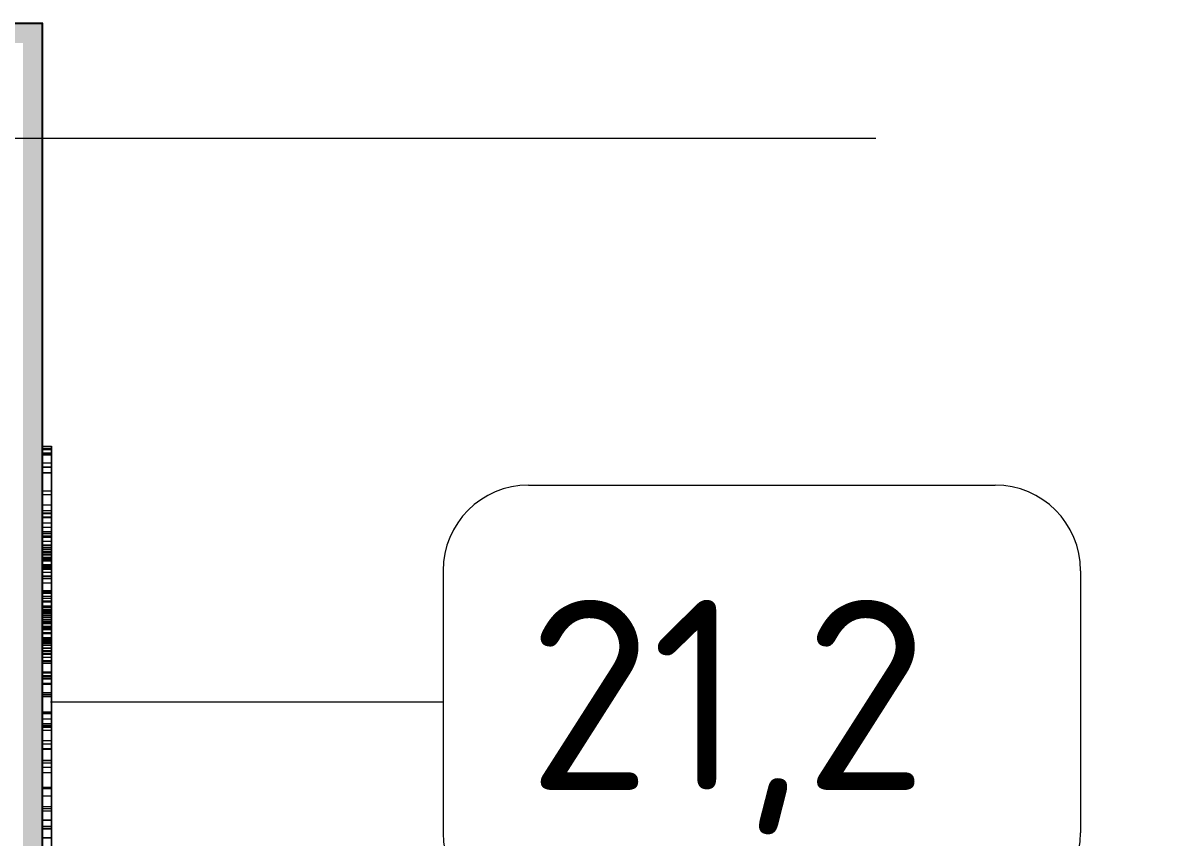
# Model space of a CAD drawing. Header units: millimetres. Extents: x -2766 to 205613, y -8553 to 29000.
# Drawn here: x 30910 to 32122, y 7064 to 7921 of the extents above; entities that cross this region are included whole.
import ezdxf

# ---------------------------------------------------------------- set-up
doc = ezdxf.new("R2010")
doc.units = ezdxf.units.MM
doc.linetypes.add('Осевая', pattern=[3175, 635, -476.25, 1587.5, -476.25])
for name, color, linetype, lineweight, true_color in [('A-WALL-1', 9, 'Continuous', 9, 0x808080), ('A-WALL-FNSH-1', 9, 'Continuous', 9, 0x808080), ('I-FURN-1', 9, 'Continuous', 9, 0x808080)]:
    doc.layers.add(name, color=color, linetype=linetype, lineweight=lineweight, true_color=true_color)
for name, color, linetype, lineweight in [('I-FURN-IDEN', 7, 'Continuous', 9), ('I-WALL', 7, 'Continuous', 9), ('Оси-2', 7, 'Осевая', 9)]:
    doc.layers.add(name, color=color, linetype=linetype, lineweight=lineweight)
doc.styles.add('GOST Common', font='GOST_Common.ttf', dxfattribs={"height": 200})
pattern_1 = [(0, (0, 0), (121.92, 30.48), [10.058, -81.382, 10.058, -81.382, -487.68]), (0, (0, 0), (121.92, 30.48), [-182.88, 10.058, -172.822, 10.058, -81.382, -213.36]), (0, (0, 0), (121.92, 30.48), [-457.2, 10.058, -50.902, 10.058, -142.342]), (120, (45.72, 15.24), (-87.356454, 90.345817), [10.058, -81.382, 10.058, -81.382, -487.68]), (120, (45.72, 15.24), (-87.356454, 90.345817), [-182.88, 10.058, -172.822, 10.058, -81.382, -213.36]), (120, (45.72, 15.24), (-87.356454, 90.345817), [-457.2, 10.058, -50.902, 10.058, -142.342]), (240, (60.96, 76.2), (-34.563546, -120.825817), [10.058, -81.382, 10.058, -81.382, -487.68]), (240, (60.96, 76.2), (-34.563546, -120.825817), [-182.88, 10.058, -172.822, 10.058, -81.382, -213.36]), (240, (60.96, 76.2), (-34.563546, -120.825817), [-457.2, 10.058, -50.902, 10.058, -142.342])]

# ---------------------------------------------------------------- blocks, each defined once
blk = doc.blocks.new('Надпись в вестибюле_2 - Надпись в вестибюле_2-32623903-План расстановки мебели и оборудования 2 этажа в осях 1-12')
at = {"layer": 'I-FURN-1'}
for p, q in [((584.1, 0), (614.7, 0)), ((614.7, 0), (596.2, 0)), ((614.7, 0), (633.6, 0)), ((633.6, 0), (614.7, 0)), ((614.7, 0), (614.7, -10)), ((614.7, 0), (614.7, -10)), ((615.1, 0), (615.1, -10)), ((615.1, 0), (615.1, -10)), ((624.5, 0), (648, 0)), ((624.5, -10), (624.5, 0)), ((624.5, 0), (624.5, -10)), ((626.8, -10), (626.8, 0)), ((626.8, 0), (626.8, -10)), ((633.6, 0), (713.6, 0)), ((713.6, 0), (633.6, 0)), ((633.6, -10), (633.6, 0)), ((633.6, 0), (633.6, -10)), ((633.6, 0), (633.6, -10)), ((633.6, 0), (633.6, -10)), ((643.3, 0), (643.3, -10)), ((643.3, 0), (643.3, -10)), ((643.3, 0), (643.3, -10)), ((643.3, 0), (643.3, -10)), ((645.6, 0), (645.6, -10)), ((645.6, 0), (645.6, -10)), ((648, 0), (732.5, 0)), ((648, 0), (666.9, 0)), ((668.2, 0), (648, 0)), ((648, 0), (648, -10)), ((648, 0), (648, -10)), ((659.2, 0), (659.2, -10)), ((666.9, 0), (732.5, 0)), ((666.9, 0), (666.9, -10)), ((666.9, 0), (666.9, -10)), ((732.5, 0), (668.2, 0)), ((668.2, 0), (668.2, -10)), ((683.5, 0), (683.5, -10)), ((689.2, 0), (689.2, -10)), ((689.2, 0), (689.2, -10)), ((693.9, 0), (693.9, -10)), ((693.9, 0), (693.9, -10)), ((696.2, -10), (696.2, 0)), ((696.2, 0), (696.2, -10)), ((696.2, 0), (696.2, -10)), ((708, 0), (708, -10)), ((709, 0), (709, -10)), ((713.6, 0), (732.5, 0)), ((732.5, 0), (713.6, 0)), ((713.6, 0), (713.6, -10)), ((713.6, 0), (713.6, -10)), ((713.6, 0), (713.6, -10)), ((713.6, 0), (713.6, -10)), ((717.4, 0), (717.4, -10)), ((728.1, 0), (728.1, -10)), ((728.1, 0), (728.1, -10)), ((730.9, -10), (730.9, 0)), ((732.5, 0), (745.7, 0)), ((746.9, 0), (732.5, 0)), ((732.5, 0), (732.5, -10)), ((732.5, 0), (732.5, -10)), ((732.8, 0), (732.8, -10)), ((732.8, 0), (732.8, -10)), ((733.3, 0), (733.3, -10)), ((735.1, 0), (735.1, -10)), ((735.1, 0), (735.1, -10)), ((740, 0), (740, -10)), ((745.7, 0), (765.4, 0)), ((745.7, 0), (745.7, -10)), ((746.9, 0), (746.9, -10)), ((746.9, 0), (746.9, -10)), ((765.4, 0), (746.9, 0)), ((746.9, -10), (746.9, 0)), ((746.9, -10), (746.9, 0)), ((763.4, 0), (765.4, 0)), ((763.4, 0), (763.4, -10)), ((763.4, 0), (763.4, -10)), ((765.4, 0), (784.3, 0)), ((785.6, 0), (765.4, 0)), ((765.4, 0), (765.4, -10)), ((765.4, 0), (765.4, -10)), ((765.7, 0), (765.7, -10)), ((765.7, 0), (765.7, -10)), ((765.8, 0), (789.4, 0)), ((765.8, 0), (765.8, -10)), ((765.8, 0), (765.8, -10)), ((766.1, 0), (766.1, -10)), ((767.4, -10), (767.4, 0)), ((776.6, 0), (776.6, -10)), ((777.6, 0), (777.6, -10)), ((782.2, 0), (782.2, -10)), ((782.2, 0), (782.2, -10)), ((782.2, -10), (782.2, 0)), ((782.2, 0), (782.2, -10)), ((784.3, 0), (863.1, 0)), ((784.3, -10), (784.3, 0)), ((784.3, 0), (784.3, -10)), ((864.3, 0), (785.6, 0)), ((785.6, 0), (785.6, -10)), ((788.1, -10), (788.1, 0)), ((788.8, 0), (788.8, -10)), ((789.4, 0), (798.7, 0)), ((798.7, 0), (789.4, 0)), ((789.4, 0), (798.7, 0)), ((789.4, 0), (789.4, -10)), ((798.7, 0), (817.6, 0)), ((811.3, 0), (798.7, 0)), ((798.7, 0), (814.5, 0)), ((800.3, 0), (798.7, 0)), ((798.7, 0), (800.3, 0)), ((798.7, 0), (798.7, -10)), ((800.3, 0), (804.9, 0)), ((800.3, 0), (800.3, -10)), ((808.9, 0), (801.3, 0)), ((801.3, 0), (801.3, -10)), ((804.9, 0), (812.1, 0)), ((804.9, 0), (804.9, -10)), ((808.1, 0), (808.1, -10)), ((808.1, 0), (808.1, -10)), ((808.9, 0), (808.9, -10)), ((817.6, 0), (808.9, 0)), ((808.9, 0), (808.9, -10)), ((809.2, 0), (809.2, -10)), ((811.3, 0), (811.3, -10)), ((817.6, 0), (812.1, 0)), ((812.1, 0), (821.4, 0)), ((812.1, 0), (812.1, -10)), ((814.5, 0), (817.6, 0)), ((814.5, 0), (814.5, -10)), ((814.6, 0), (814.6, -10)), ((817.5, -10), (817.5, 0)), ((817.6, 0), (821.4, 0)), ((821.4, 0), (817.6, 0)), ((817.6, 0), (821.4, 0)), ((821.4, 0), (817.6, 0)), ((819.5, 0), (817.6, 0)), ((817.6, 0), (821.4, 0)), ((817.6, 0), (817.6, -10)), ((825.5, 0), (819.5, 0)), ((819.5, 0), (819.5, -10)), ((820.9, 0), (820.9, -10)), ((821.4, 0), (851.5, 0)), ((821.4, -10), (821.4, 0)), ((821.7, 0), (840.5, 0)), ((829.8, 0), (821.7, 0)), ((821.7, 0), (829.8, 0)), ((821.7, 0), (833.9, 0)), ((821.7, 0), (821.7, -10)), ((840.5, 0), (821.9, 0)), ((821.9, 0), (821.9, -10)), ((822.6, 0), (822.6, -10)), ((822.9, 0), (822.9, -10)), ((824.3, 0), (824.3, -10)), ((825, 0), (825, -10)), ((835.8, 0), (825.5, 0)), ((825.5, 0), (825.5, -10)), ((829.8, 0), (840.5, 0)), ((829.8, 0), (829.8, -10)), ((840.5, 0), (830.9, 0)), ((830.9, 0), (830.9, -10)), ((833.9, 0), (833.9, -10)), ((833.9, 0), (855.4, 0)), ((833.9, 0), (833.9, -10)), ((835, 0), (835, -10)), ((850.7, 0), (835.8, 0)), ((835.8, 0), (835.8, -10)), ((836.9, 0), (836.9, -10)), ((837.5, 0), (837.5, -10)), ((837.5, 0), (837.5, -10)), ((840.5, 0), (857.6, 0)), ((845, 0), (840.5, 0)), ((840.5, 0), (840.5, -10)), ((841.1, 0), (841.1, -10)), ((842.4, 0), (842.4, -10)), ((844.1, 0), (844.1, -10)), ((855, 0), (845, 0)), ((845, 0), (845, -10)), ((846.9, 0), (846.9, -10)), ((847.1, 0), (847.1, -10)), ((848.6, 0), (848.6, -10)), ((850.5, 0), (850.5, -10)), ((850.7, 0), (850.7, -10)), ((851.5, 0), (883.1, 0)), ((883.1, 0), (851.5, 0)), ((851.5, 0), (851.5, -10)), ((852.8, 0), (852.8, -10)), ((853.2, 0), (853.2, -10)), ((854, 0), (854, -10)), ((854.3, 0), (854.3, -10)), ((855, 0), (855, -10)), ((855.2, 0), (855.2, -10)), ((863.1, 0), (855.4, 0)), ((855.4, 0), (883.1, 0)), ((855.4, 0), (855.4, -10)), ((857.6, 0), (857.6, -10)), ((857.6, 0), (857.6, -10)), ((858, 0), (858, -10)), ((859, 0), (859, -10)), ((863.1, 0), (883.1, 0)), ((863.1, 0), (863.1, -10)), ((874.9, 0), (863.9, 0)), ((863.9, 0), (863.9, -10)), ((883.1, 0), (864.3, 0)), ((864.3, 0), (864.3, -10)), ((864.3, 0), (864.3, -10)), ((867.1, 0), (867.1, -10)), ((869.1, 0), (869.1, -10)), ((872.3, 0), (872.3, -10)), ((872.8, 0), (872.8, -10)), ((872.8, 0), (872.8, -10)), ((873.7, 0), (873.7, -10)), ((874.1, 0), (874.1, -10)), ((883.1, 0), (874.9, 0)), ((874.9, 0), (874.9, -10)), ((897.6, 0), (883.1, 0)), ((883.1, 0), (916.1, 0)), ((897.6, 0), (883.1, 0)), ((883.1, 0), (897.6, 0)), ((883.1, 0), (883.1, -10)), ((883.1, 0), (883.1, -10)), ((887.6, 0), (887.6, -10)), ((889.8, 0), (889.8, -10)), ((890.6, 0), (890.6, -10)), ((894.5, 0), (894.5, -10)), ((916.1, 0), (897.6, 0)), ((897.6, 0), (897.6, -10)), ((897.6, 0), (897.6, -10)), ((897.6, -10), (897.6, 0)), ((897.6, 0), (897.6, -10)), ((898.6, 0), (898.6, -10)), ((899.8, 0), (899.8, -10)), ((900, 0), (900, -10)), ((901.5, 0), (901.5, -10)), ((902.5, 0), (902.5, -10)), ((906.1, 0), (906.1, -10)), ((907.2, -10), (907.2, 0)), ((908.8, -10), (908.8, 0)), ((910.2, 0), (910.2, -10)), ((912.5, 0), (912.5, -10)), ((913.3, 0), (913.3, -10)), ((915.2, 0), (915.2, -10)), ((915.7, 0), (915.7, -10)), ((916.1, 0), (1024.4, 0)), ((934.9, 0), (916.1, 0)), ((916.1, 0), (916.1, -10)), ((916.1, 0), (916.1, -10)), ((916.4, 0), (916.4, -10)), ((916.4, 0), (916.4, -10)), ((918.7, 0), (918.7, -10)), ((918.8, 0), (918.8, -10)), ((920.8, 0), (920.8, -10)), ((922.6, 0), (922.6, -10)), ((922.7, 0), (922.7, -10)), ((923, 0), (923, -10)), ((923.2, 0), (923.2, -10)), ((926.8, 0), (926.8, -10)), ((931, 0), (931, -10)), ((932.1, -10), (932.1, 0)), ((1024.4, 0), (934.9, 0)), ((934.9, 0), (1019.7, 0)), ((1019.7, 0), (934.9, 0)), ((934.9, 0), (1019.7, 0)), ((1019.7, 0), (934.9, 0)), ((934.9, 0), (934.9, -10)), ((934.9, 0), (934.9, -10)), ((934.9, 0), (934.9, -10)), ((934.9, 0), (934.9, -10)), ((935.2, 0), (935.2, -10)), ((937, 0), (937, -10)), ((941.7, 0), (941.7, -10)), ((946.3, 0), (946.3, -10)), ((947.7, 0), (952.7, 0)), ((951.9, 0), (951.9, -10)), ((952.7, 0), (1017.7, 0)), ((952.7, 0), (952.7, -10)), ((956.2, 0), (956.2, -10)), ((956.7, 0), (956.7, -10)), ((959.3, 0), (959.3, -10)), ((965.2, 0), (965.2, -10)), ((976.1, 0), (976.1, -10)), ((979.9, 0), (979.9, -10)), ((998.8, 0), (998.8, -10)), ((998.8, 0), (998.8, -10)), ((998.8, -10), (998.8, 0)), ((998.8, 0), (998.8, -10)), ((1004.7, 0), (1004.7, -10)), ((1004.7, 0), (1004.7, -10)), ((1004.7, -10), (1004.7, 0)), ((1004.7, 0), (1004.7, -10)), ((1009.4, 0), (1009.4, -10)), ((1017.7, 0), (1017.7, -10)), ((1017.7, 0), (1017.7, -10)), ((1018.8, -10), (1018.8, 0)), ((1019.7, 0), (1024.4, 0)), ((1024.4, 0), (1019.7, 0)), ((1019.7, 0), (1019.7, -10)), ((1019.7, 0), (1019.7, -10)), ((1023.5, 0), (1023.5, -10)), ((1023.5, 0), (1023.5, -10)), ((1023.5, 0), (1023.5, -10)), ((1023.5, 0), (1023.5, -10)), ((1024.4, 0), (1026.8, 0)), ((1026.8, 0), (1024.4, 0)), ((1024.4, -10), (1024.4, 0)), ((1024.4, 0), (1024.4, -10)), ((1026.8, 0), (1026.8, -10)), ((1026.8, 0), (1026.8, -10)), ((614.7, -10), (584.1, -10)), ((596.2, -10), (614.7, -10)), ((614.7, -10), (603.3, -10)), ((604.4, -10), (614.7, -10)), ((604.4, -10), (614.7, -10)), ((614.7, -10), (604.4, -10)), ((614.7, -10), (633.6, -10)), ((633.6, -10), (614.7, -10)), ((615.1, -10), (624.5, -10)), ((624.5, -10), (615.1, -10)), ((615.1, -10), (624.5, -10)), ((624.5, -10), (615.1, -10)), ((615.1, -10), (624.5, -10)), ((624.5, -10), (615.1, -10)), ((624.5, -10), (626.8, -10)), ((626.8, -10), (624.5, -10)), ((624.5, -10), (626.8, -10)), ((626.8, -10), (624.5, -10)), ((624.5, -10), (626.8, -10)), ((626.8, -10), (624.5, -10)), ((624.5, -10), (643.3, -10)), ((648, -10), (624.5, -10)), ((626.8, -10), (643.3, -10)), ((643.3, -10), (626.8, -10)), ((626.8, -10), (643.3, -10)), ((643.3, -10), (626.8, -10)), ((626.8, -10), (643.3, -10)), ((643.3, -10), (626.8, -10)), ((626.8, -10), (643.3, -10)), ((643.3, -10), (626.8, -10)), ((633.6, -10), (713.6, -10)), ((713.6, -10), (633.6, -10)), ((643.3, -10), (648, -10)), ((648, -10), (643.3, -10)), ((643.3, -10), (648, -10)), ((648, -10), (643.3, -10)), ((643.3, -10), (648, -10)), ((648, -10), (643.3, -10)), ((643.3, -10), (645.6, -10)), ((648, -10), (643.3, -10)), ((643.3, -10), (648, -10)), ((648, -10), (643.3, -10)), ((643.3, -10), (648, -10)), ((648, -10), (643.3, -10)), ((643.3, -10), (648, -10)), ((645.6, -10), (648, -10)), ((648, -10), (689.2, -10)), ((689.2, -10), (648, -10)), ((648, -10), (689.2, -10)), ((689.2, -10), (648, -10)), ((648, -10), (693.9, -10)), ((693.9, -10), (648, -10)), ((648, -10), (683.5, -10)), ((659.2, -10), (648, -10)), ((648, -10), (728.1, -10)), ((728.1, -10), (648, -10)), ((648, -10), (728.1, -10)), ((728.1, -10), (648, -10)), ((648, -10), (732.5, -10)), ((732.5, -10), (648, -10)), ((648, -10), (668.2, -10)), ((666.9, -10), (648, -10)), ((690, -10), (659.2, -10)), ((732.5, -10), (666.9, -10)), ((668.2, -10), (732.5, -10)), ((683.5, -10), (709, -10)), ((690, -10), (693.9, -10)), ((693.9, -10), (690, -10)), ((696.2, -10), (690, -10)), ((693.9, -10), (696.2, -10)), ((696.2, -10), (693.9, -10)), ((703, -10), (696.2, -10)), ((728.1, -10), (703, -10)), ((708, -10), (717.4, -10)), ((717.4, -10), (708, -10)), ((709, -10), (728.1, -10)), ((713.6, -10), (732.5, -10)), ((732.5, -10), (713.6, -10)), ((717.4, -10), (728.1, -10)), ((728.1, -10), (717.4, -10)), ((717.4, -10), (728.1, -10)), ((728.1, -10), (717.4, -10)), ((728.1, -10), (730.9, -10)), ((732.5, -10), (728.1, -10)), ((728.1, -10), (732.5, -10)), ((732.5, -10), (728.1, -10)), ((728.1, -10), (732.5, -10)), ((732.5, -10), (728.1, -10)), ((728.1, -10), (732.5, -10)), ((732.5, -10), (728.1, -10)), ((730.9, -10), (732.5, -10)), ((732.5, -10), (746.9, -10)), ((745.7, -10), (732.5, -10)), ((732.8, -10), (735.1, -10)), ((735.1, -10), (732.8, -10)), ((733.3, -10), (735.1, -10)), ((735.1, -10), (733.3, -10)), ((733.3, -10), (735.1, -10)), ((735.1, -10), (733.3, -10)), ((733.3, -10), (735.1, -10)), ((735.1, -10), (733.3, -10)), ((735.1, -10), (763.4, -10)), ((740, -10), (735.1, -10)), ((735.1, -10), (763.4, -10)), ((763.4, -10), (735.1, -10)), ((735.1, -10), (745.7, -10)), ((763.4, -10), (735.1, -10)), ((763.4, -10), (740, -10)), ((765.4, -10), (745.7, -10)), ((746.9, -10), (763.4, -10)), ((746.9, -10), (765.4, -10)), ((763.4, -10), (765.4, -10)), ((765.4, -10), (763.4, -10)), ((763.4, -10), (765.4, -10)), ((765.4, -10), (763.4, -10)), ((763.4, -10), (765.4, -10)), ((765.4, -10), (763.4, -10)), ((763.4, -10), (765.4, -10)), ((765.4, -10), (763.4, -10)), ((765.4, -10), (785.6, -10)), ((784.3, -10), (765.4, -10)), ((767.4, -10), (765.8, -10)), ((765.8, -10), (782.2, -10)), ((789.4, -10), (765.8, -10)), ((766.1, -10), (768.7, -10)), ((776.6, -10), (767.4, -10)), ((768.7, -10), (776.6, -10)), ((782.2, -10), (776.6, -10)), ((777.6, -10), (782.2, -10)), ((782.2, -10), (785.6, -10)), ((787.5, -10), (782.2, -10)), ((782.2, -10), (789.4, -10)), ((789.4, -10), (782.2, -10)), ((782.2, -10), (789.4, -10)), ((789.4, -10), (782.2, -10)), ((782.2, -10), (789.4, -10)), ((863.1, -10), (784.3, -10)), ((785.6, -10), (787.5, -10)), ((785.6, -10), (864.3, -10)), ((789.4, -10), (788.1, -10)), ((788.1, -10), (789.4, -10)), ((789.4, -10), (788.1, -10)), ((789.4, -10), (798.7, -10)), ((798.7, -10), (789.4, -10)), ((789.4, -10), (798.7, -10)), ((798.7, -10), (789.4, -10)), ((789.4, -10), (798.7, -10)), ((798.7, -10), (789.4, -10)), ((789.4, -10), (798.7, -10)), ((798.7, -10), (789.4, -10)), ((789.4, -10), (798.7, -10)), ((798.7, -10), (789.4, -10)), ((789.4, -10), (798.7, -10)), ((798.7, -10), (789.4, -10)), ((798.7, -10), (789.4, -10)), ((789.4, -10), (798.7, -10)), ((798.7, -10), (808.1, -10)), ((808.1, -10), (798.7, -10)), ((798.7, -10), (808.1, -10)), ((808.1, -10), (798.7, -10)), ((798.7, -10), (817.5, -10)), ((808.9, -10), (798.7, -10)), ((798.7, -10), (809.2, -10)), ((817.5, -10), (798.7, -10)), ((798.7, -10), (817.5, -10)), ((817.5, -10), (798.7, -10)), ((798.7, -10), (817.6, -10)), ((817.6, -10), (798.7, -10)), ((800.3, -10), (798.7, -10)), ((798.7, -10), (800.3, -10)), ((814.5, -10), (798.7, -10)), ((798.7, -10), (811.3, -10)), ((804.9, -10), (800.3, -10)), ((801.3, -10), (808.9, -10)), ((812.1, -10), (804.9, -10)), ((808.9, -10), (814.5, -10)), ((814.5, -10), (808.9, -10)), ((808.9, -10), (814.5, -10)), ((814.5, -10), (808.9, -10)), ((817.5, -10), (808.9, -10)), ((808.9, -10), (817.5, -10)), ((817.5, -10), (808.9, -10)), ((808.9, -10), (817.6, -10)), ((809.2, -10), (817.5, -10)), ((821.4, -10), (812.1, -10)), ((812.1, -10), (817.6, -10)), ((817.6, -10), (814.5, -10)), ((814.6, -10), (817.5, -10)), ((817.5, -10), (814.6, -10)), ((814.6, -10), (817.5, -10)), ((817.5, -10), (814.6, -10)), ((817.6, -10), (821.4, -10)), ((821.4, -10), (817.6, -10)), ((817.6, -10), (821.4, -10)), ((821.4, -10), (817.6, -10)), ((817.6, -10), (821.4, -10)), ((821.4, -10), (817.6, -10)), ((817.6, -10), (821.4, -10)), ((821.4, -10), (817.6, -10)), ((817.6, -10), (821.4, -10)), ((821.4, -10), (817.6, -10)), ((817.6, -10), (820.9, -10)), ((821.4, -10), (817.6, -10)), ((817.6, -10), (821.4, -10)), ((821.4, -10), (817.6, -10)), ((821.4, -10), (817.6, -10)), ((817.6, -10), (819.5, -10)), ((817.6, -10), (821.4, -10)), ((821.4, -10), (817.6, -10)), ((817.6, -10), (821.4, -10)), ((819.5, -10), (825.5, -10)), ((851.5, -10), (821.4, -10)), ((821.7, -10), (837.5, -10)), ((840.5, -10), (821.7, -10)), ((821.7, -10), (840.5, -10)), ((840.5, -10), (821.7, -10)), ((833.9, -10), (821.7, -10)), ((829.8, -10), (821.7, -10)), ((821.7, -10), (829.8, -10)), ((821.9, -10), (840.5, -10)), ((822.6, -10), (840.5, -10)), ((840.5, -10), (822.6, -10)), ((836.9, -10), (822.6, -10)), ((822.6, -10), (840.5, -10)), ((822.9, -10), (824.3, -10)), ((833.9, -10), (822.9, -10)), ((822.9, -10), (833.9, -10)), ((833.9, -10), (822.9, -10)), ((833.9, -10), (822.9, -10)), ((822.9, -10), (825, -10)), ((824.3, -10), (833.9, -10)), ((825, -10), (833.9, -10)), ((825.5, -10), (835.8, -10)), ((840.5, -10), (829.8, -10)), ((830.9, -10), (840.5, -10)), ((833.9, -10), (836.9, -10)), ((836.9, -10), (833.9, -10)), ((833.9, -10), (836.9, -10)), ((836.9, -10), (833.9, -10)), ((840.5, -10), (833.9, -10)), ((855.4, -10), (833.9, -10)), ((835, -10), (840.5, -10)), ((835.8, -10), (850.7, -10)), ((840.5, -10), (836.9, -10)), ((837.5, -10), (840.5, -10)), ((840.5, -10), (837.5, -10)), ((837.5, -10), (840.5, -10)), ((840.5, -10), (844.1, -10)), ((844.1, -10), (840.5, -10)), ((840.5, -10), (844.1, -10)), ((844.1, -10), (840.5, -10)), ((840.5, -10), (842.4, -10)), ((853.2, -10), (840.5, -10)), ((840.5, -10), (850.5, -10)), ((847.1, -10), (840.5, -10)), ((848.6, -10), (840.5, -10)), ((840.5, -10), (857.6, -10)), ((857.6, -10), (840.5, -10)), ((840.5, -10), (845, -10)), ((841.1, -10), (853.2, -10)), ((842.4, -10), (844.1, -10)), ((844.1, -10), (846.9, -10)), ((846.9, -10), (844.1, -10)), ((844.1, -10), (853.2, -10)), ((845, -10), (855, -10)), ((853.2, -10), (847.1, -10)), ((857.6, -10), (848.6, -10)), ((851.5, -10), (855.2, -10)), ((851.5, -10), (883.1, -10)), ((883.1, -10), (851.5, -10)), ((855.2, -10), (853.2, -10)), ((854, -10), (855.2, -10)), ((855.2, -10), (854, -10)), ((854, -10), (855.2, -10)), ((855.2, -10), (854, -10)), ((855.4, -10), (857.6, -10)), ((857.6, -10), (855.4, -10)), ((855.4, -10), (857.6, -10)), ((857.6, -10), (855.4, -10)), ((855.4, -10), (857.6, -10)), ((883.1, -10), (855.4, -10)), ((855.4, -10), (863.1, -10)), ((857.6, -10), (873.7, -10)), ((873.7, -10), (857.6, -10)), ((874.1, -10), (857.6, -10)), ((857.6, -10), (869.1, -10)), ((859, -10), (857.6, -10)), ((859, -10), (874.1, -10)), ((867.1, -10), (859, -10)), ((883.1, -10), (863.1, -10)), ((863.9, -10), (874.9, -10)), ((864.3, -10), (883.1, -10)), ((872.3, -10), (867.1, -10)), ((869.1, -10), (874.1, -10)), ((874.1, -10), (872.3, -10)), ((874.1, -10), (883.1, -10)), ((883.1, -10), (874.1, -10)), ((874.1, -10), (883.1, -10)), ((883.1, -10), (874.1, -10)), ((874.1, -10), (883.1, -10)), ((883.1, -10), (874.1, -10)), ((874.9, -10), (883.1, -10)), ((883.1, -10), (890.6, -10)), ((887.6, -10), (883.1, -10)), ((883.1, -10), (889.8, -10)), ((890.6, -10), (883.1, -10)), ((883.1, -10), (890.6, -10)), ((890.6, -10), (883.1, -10)), ((897.6, -10), (883.1, -10)), ((883.1, -10), (897.6, -10)), ((916.1, -10), (883.1, -10)), ((883.1, -10), (897.6, -10)), ((890.6, -10), (887.6, -10)), ((890.6, -10), (897.6, -10)), ((897.6, -10), (890.6, -10)), ((890.6, -10), (897.6, -10)), ((897.6, -10), (890.6, -10)), ((890.6, -10), (897.6, -10)), ((894.5, -10), (890.6, -10)), ((897.6, -10), (890.6, -10)), ((890.6, -10), (897.6, -10)), ((897.6, -10), (894.5, -10)), ((897.6, -10), (900, -10)), ((900, -10), (897.6, -10)), ((897.6, -10), (900, -10)), ((900, -10), (897.6, -10)), ((900, -10), (897.6, -10)), ((897.6, -10), (900, -10)), ((897.6, -10), (916.1, -10)), ((900, -10), (898.6, -10)), ((900, -10), (908.8, -10)), ((908.8, -10), (900, -10)), ((900, -10), (906.1, -10)), ((915.2, -10), (900, -10)), ((900, -10), (915.2, -10)), ((915.2, -10), (900, -10)), ((901.5, -10), (900, -10)), ((900, -10), (901.5, -10)), ((915.7, -10), (900, -10)), ((900, -10), (912.5, -10)), ((906.1, -10), (901.5, -10)), ((902.5, -10), (910.2, -10)), ((913.3, -10), (906.1, -10)), ((907.2, -10), (908.8, -10)), ((908.8, -10), (915.2, -10)), ((910.2, -10), (916.1, -10)), ((916.1, -10), (913.3, -10)), ((913.3, -10), (915.7, -10)), ((916.1, -10), (934.9, -10)), ((1024.4, -10), (916.1, -10)), ((916.4, -10), (918.7, -10)), ((918.7, -10), (916.4, -10)), ((922.6, -10), (916.4, -10)), ((916.4, -10), (918.8, -10)), ((918.8, -10), (916.4, -10)), ((916.4, -10), (918.8, -10)), ((918.8, -10), (922.6, -10)), ((922.6, -10), (918.8, -10)), ((922.6, -10), (918.8, -10)), ((918.8, -10), (920.8, -10)), ((918.8, -10), (922.6, -10)), ((922.6, -10), (918.8, -10)), ((918.8, -10), (922.6, -10)), ((920.8, -10), (926.8, -10)), ((934.9, -10), (922.6, -10)), ((923, -10), (934.9, -10)), ((934.9, -10), (923, -10)), ((934.9, -10), (923, -10)), ((931, -10), (923, -10)), ((923, -10), (931, -10)), ((923.2, -10), (934.9, -10)), ((926.8, -10), (934.9, -10)), ((934.9, -10), (931, -10)), ((932.1, -10), (934.9, -10)), ((934.9, -10), (937, -10)), ((952.7, -10), (934.9, -10)), ((934.9, -10), (1019.7, -10)), ((1019.7, -10), (934.9, -10)), ((934.9, -10), (1019.7, -10)), ((1019.7, -10), (934.9, -10)), ((934.9, -10), (1024.4, -10)), ((935.2, -10), (941.7, -10)), ((941.7, -10), (935.2, -10)), ((956.7, -10), (935.2, -10)), ((935.2, -10), (941.7, -10)), ((941.7, -10), (935.2, -10)), ((935.2, -10), (941.7, -10)), ((937, -10), (951.9, -10)), ((941.7, -10), (979.9, -10)), ((959.3, -10), (941.7, -10)), ((941.7, -10), (946.3, -10)), ((946.3, -10), (956.2, -10)), ((952.7, -10), (998.8, -10)), ((1017.7, -10), (952.7, -10)), ((998.8, -10), (956.7, -10)), ((956.7, -10), (965.2, -10)), ((979.9, -10), (959.3, -10)), ((965.2, -10), (976.1, -10)), ((976.1, -10), (998.8, -10)), ((998.8, -10), (1017.7, -10)), ((1004.7, -10), (1017.7, -10)), ((1017.7, -10), (1004.7, -10)), ((1017.7, -10), (1004.7, -10)), ((1004.7, -10), (1009.4, -10)), ((1009.4, -10), (1017.7, -10)), ((1017.7, -10), (1019.7, -10)), ((1019.7, -10), (1017.7, -10)), ((1019.7, -10), (1017.7, -10)), ((1019.7, -10), (1023.5, -10)), ((1023.5, -10), (1019.7, -10)), ((1019.7, -10), (1023.5, -10)), ((1023.5, -10), (1019.7, -10)), ((1019.7, -10), (1024.4, -10)), ((1024.4, -10), (1019.7, -10)), ((1024.4, -10), (1026.8, -10)), ((1026.8, -10), (1024.4, -10))]:
    blk.add_line(p, q, dxfattribs=at)
blk = doc.blocks.new('Марка_Мебель - В прямоуг_Balcon_Марка-25523697-План расстановки мебели и оборудования 2 этажа в осях 1-12')
at = {"layer": 'I-FURN-IDEN'}
for p, q in [((-2.455, 2.278), (2.455, 2.278)), ((-3.355, 1.378), (-3.355, -1.384)), ((3.355, 1.378), (3.355, -1.378)), ((-2.461, -2.278), (2.455, -2.278))]:
    blk.add_line(p, q, dxfattribs=at)
for centre, radius, start, end in [((-2.455, 1.378), 0.9, 90, 180), ((2.455, 1.378), 0.9, 0, 90), ((-2.461, -1.384), 0.893, 180, 270), ((2.455, -1.378), 0.9, 270, 0)]:
    blk.add_arc(centre, radius, start, end, dxfattribs=at)

msp = doc.modelspace()

# ---------------------------------------------------------------- hatches: boundary and pattern name
at = {"layer": 'I-WALL'}
h = msp.add_hatch(dxfattribs=at)
h.set_pattern_fill('FP_87', color=256, style=0, pattern_type=2)
h.set_pattern_definition(pattern_1)
h.paths.add_polyline_path([(30910, 7900), (30930, 7900), (30930, 7920), (27460, 7920), (27460, 7908), (27490, 7908), (27490, 7900), (30667.2, 7900)])
h.paths.add_polyline_path([(26160, 7900), (26330, 7900), (26330, 7908), (26360, 7908), (26360, 7920), (24370, 7920), (24370, 7900), (25560, 7900)])
h.paths.add_polyline_path([(22930, 7900), (22930, 7920), (20210, 7920), (20210, 7900), (22700.3, 7900)])
h = msp.add_hatch(dxfattribs=at)
h.set_pattern_fill('FP_87', color=256, style=0, pattern_type=2)
h.set_pattern_definition(pattern_1)
h.paths.add_polyline_path([(30910, 100), (30930, 100), (30930, 7900), (30910, 7900), (30910, 191.6)])

# ---------------------------------------------------------------- linework, layer by layer
at = {"layer": 'A-WALL-1'}
for p, q in [((30930, 7920), (27460, 7920)), ((30930, 7365.4), (30930, 7920)), ((30930, 7270.7), (30930, 7365.1)), ((30930, 7214.8), (30930, 7270.4)), ((30930, 7181.8), (30930, 7214.4)), ((30930, 7064.1), (30930, 7181.5))]:
    msp.add_line(p, q, dxfattribs=at)
at = {"layer": 'A-WALL-FNSH-1'}
for p, q in [((30931, 7921), (27460, 7921)), ((30931, 7365.4), (30931, 7921)), ((30931, 7270.7), (30931, 7365.1)), ((30931, 7214.8), (30931, 7270.4)), ((30931, 7181.8), (30931, 7214.4)), ((30931, 7064.1), (30931, 7181.5)), ((30931, 6773.2), (30931, 7063.7))]:
    msp.add_line(p, q, dxfattribs=at)
at = {"layer": 'I-FURN-IDEN'}
msp.add_line((30938.8, 7207.1), (31352.2, 7207.1), dxfattribs=at)
at = {"layer": 'Оси-2'}
msp.add_line((534, 7800), (35990, 7800), dxfattribs=at)

# ---------------------------------------------------------------- block references
at = {"layer": 'I-FURN-1', "rotation": 89.99999999999984}
msp.add_blockref('Надпись в вестибюле_2 - Надпись в вестибюле_2-32623903-План расстановки мебели и оборудования 2 этажа в осях 1-12', (30930, 6449), dxfattribs=at)
at = {"layer": 'I-FURN-IDEN', "xscale": 99.99999999999993, "yscale": 99.99999999999993, "zscale": 99.99999999999993}
msp.add_blockref('Марка_Мебель - В прямоуг_Balcon_Марка-25523697-План расстановки мебели и оборудования 2 этажа в осях 1-12', (31687.7, 7207.1), dxfattribs=at)

# ---------------------------------------------------------------- texts
at = {"layer": 'I-FURN-IDEN', "insert": (31441.2, 7314.2), "char_height": 200, "width": 561.181, "attachment_point": 1, "style": 'GOST Common'}
msp.add_mtext('21,2', dxfattribs=at)

doc.saveas('drawing.dxf')
